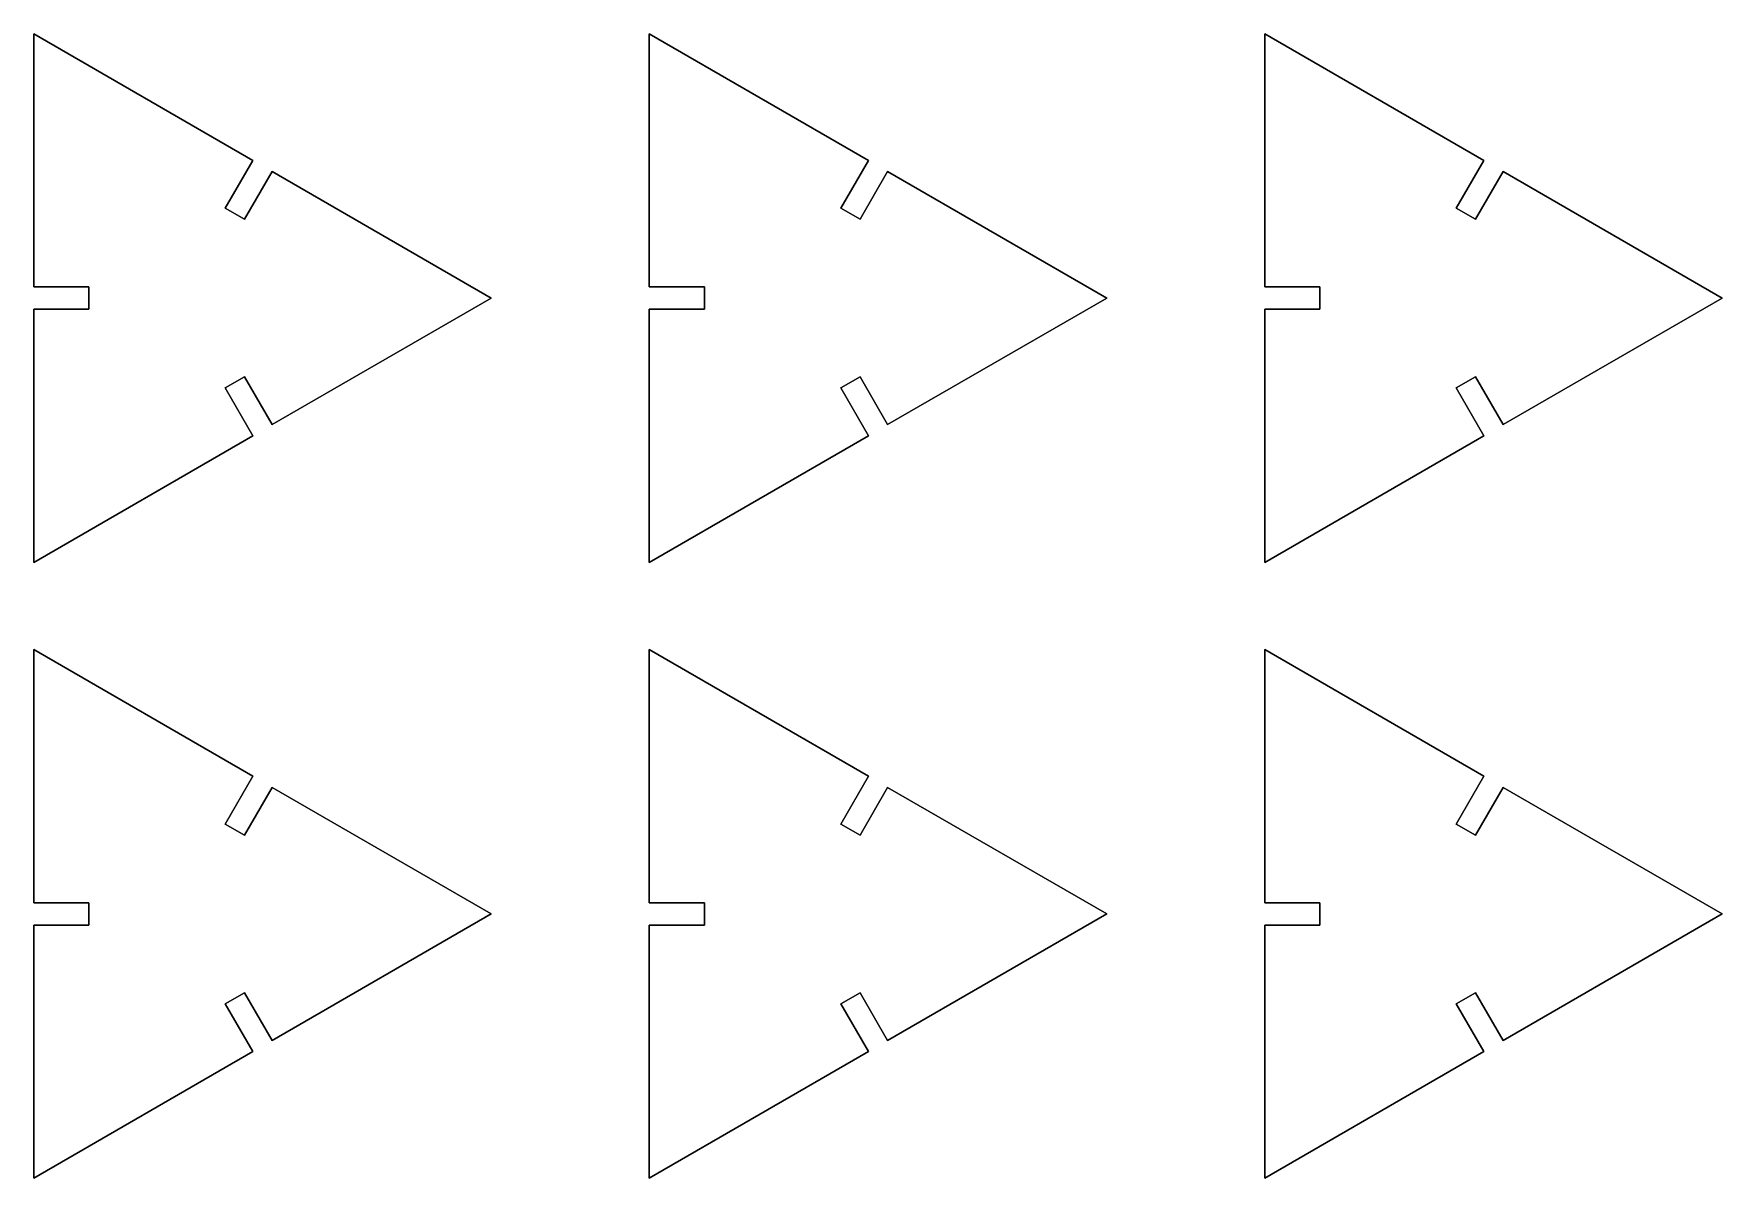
# Model space of a CAD drawing. Extents: x -1 to 576, y 162 to 489.
# Drawn here: x 251 to 575.8, y 161.5 to 381.5 of the extents above; entities that cross this region are included whole.
import ezdxf

# ---------------------------------------------------------------- set-up
doc = ezdxf.new("R2010")
doc.units = 0

msp = doc.modelspace()

# ---------------------------------------------------------------- linework, layer by layer
at = {"layer": 'DEFAULT'}
for p, q in [((251.024, 332.871), (251.024, 381.544)), ((251.024, 381.544), (251.024, 381.544)), ((251.024, 381.544), (251.024, 332.871)), ((251.024, 381.544), (251.024, 381.544)), ((251.024, 381.544), (293.1765, 357.2073)), ((293.177, 357.208), (251.024, 381.544)), ((293.177, 357.208), (251.024, 381.544)), ((251.024, 381.544), (251.024, 332.871)), ((251.024, 332.871), (251.024, 381.544)), ((251.024, 381.544), (293.1765, 357.2073)), ((369.424, 332.871), (369.424, 381.544)), ((369.424, 381.544), (369.424, 381.544)), ((369.424, 381.544), (369.424, 332.871)), ((369.424, 381.544), (369.424, 381.544)), ((369.424, 381.544), (411.5764, 357.2073)), ((369.424, 381.544), (369.424, 332.871)), ((369.424, 332.871), (369.424, 381.544)), ((369.424, 381.544), (411.5764, 357.2073)), ((411.577, 357.208), (369.4246, 381.5447)), ((411.577, 357.208), (369.4246, 381.5447)), ((487.824, 332.871), (487.824, 381.544)), ((487.824, 381.544), (487.824, 381.544)), ((487.824, 381.544), (487.824, 332.871)), ((487.824, 381.544), (487.824, 381.544)), ((487.824, 381.544), (529.9765, 357.2073)), ((487.824, 381.544), (487.824, 332.871)), ((487.824, 332.871), (487.824, 381.544)), ((487.824, 381.544), (529.9765, 357.2073)), ((529.977, 357.208), (487.8245, 381.5447)), ((529.977, 357.208), (487.8245, 381.5447)), ((287.87, 348.016), (293.17668, 357.20741)), ((287.87, 348.016), (293.17668, 357.20741)), ((293.177, 357.208), (287.87032, 348.01659)), ((293.177, 357.208), (287.87032, 348.01659)), ((291.565, 345.883), (296.87165, 355.07441)), ((291.565, 345.883), (296.87165, 355.07441)), ((296.872, 355.074), (291.56535, 345.88259)), ((296.872, 355.074), (291.56535, 345.88259)), ((293.177, 357.208), (293.177, 357.208)), ((293.177, 357.208), (293.177, 357.208)), ((339.024, 330.737), (296.8715, 355.0737)), ((339.024, 330.737), (296.8715, 355.0737)), ((296.872, 355.074), (296.872, 355.074)), ((296.872, 355.074), (339.0245, 330.7373)), ((296.872, 355.074), (296.872, 355.074)), ((296.872, 355.074), (339.0245, 330.7373)), ((406.27, 348.016), (411.57665, 357.20741)), ((406.27, 348.016), (411.57665, 357.20741)), ((411.577, 357.208), (406.27035, 348.01659)), ((411.577, 357.208), (406.27035, 348.01659)), ((409.965, 345.883), (415.27165, 355.07441)), ((409.965, 345.883), (415.27165, 355.07441)), ((415.272, 355.074), (409.96535, 345.88259)), ((415.272, 355.074), (409.96535, 345.88259)), ((411.577, 357.208), (411.577, 357.208)), ((411.577, 357.208), (411.577, 357.208)), ((457.424, 330.737), (415.2715, 355.0737)), ((457.424, 330.737), (415.2715, 355.0737)), ((415.272, 355.074), (415.272, 355.074)), ((415.272, 355.074), (457.4245, 330.7373)), ((415.272, 355.074), (415.272, 355.074)), ((415.272, 355.074), (457.4245, 330.7373)), ((524.67, 348.016), (529.97665, 357.20741)), ((524.67, 348.016), (529.97665, 357.20741)), ((529.977, 357.208), (524.67035, 348.01659)), ((529.977, 357.208), (524.67035, 348.01659)), ((528.365, 345.883), (533.67168, 355.07441)), ((528.365, 345.883), (533.67168, 355.07441)), ((533.672, 355.074), (528.36532, 345.88259)), ((533.672, 355.074), (528.36532, 345.88259)), ((529.977, 357.208), (529.977, 357.208)), ((529.977, 357.208), (529.977, 357.208)), ((575.824, 330.737), (533.6715, 355.0737)), ((575.824, 330.737), (533.6715, 355.0737)), ((533.672, 355.074), (533.672, 355.074)), ((533.672, 355.074), (575.8245, 330.7373)), ((533.672, 355.074), (533.672, 355.074)), ((533.672, 355.074), (575.8245, 330.7373)), ((291.565, 345.883), (287.86995, 348.01634)), ((291.565, 345.883), (287.86995, 348.01634)), ((287.87, 348.016), (287.87, 348.016)), ((287.87, 348.016), (291.56505, 345.88266)), ((287.87, 348.016), (287.87, 348.016)), ((287.87, 348.016), (291.56505, 345.88266)), ((409.965, 345.883), (406.26995, 348.01634)), ((409.965, 345.883), (406.26995, 348.01634)), ((406.27, 348.016), (406.27, 348.016)), ((406.27, 348.016), (409.96505, 345.88266)), ((406.27, 348.016), (406.27, 348.016)), ((406.27, 348.016), (409.96505, 345.88266)), ((528.365, 345.883), (524.66998, 348.01634)), ((528.365, 345.883), (524.66998, 348.01634)), ((524.67, 348.016), (524.67, 348.016)), ((524.67, 348.016), (528.36502, 345.88266)), ((524.67, 348.016), (524.67, 348.016)), ((524.67, 348.016), (528.36502, 345.88266)), ((291.565, 345.883), (291.565, 345.883)), ((291.565, 345.883), (291.565, 345.883)), ((409.965, 345.883), (409.965, 345.883)), ((409.965, 345.883), (409.965, 345.883)), ((528.365, 345.883), (528.365, 345.883)), ((528.365, 345.883), (528.365, 345.883)), ((251.024, 332.871), (251.024, 332.871)), ((261.638, 332.871), (251.024, 332.871)), ((251.024, 332.871), (251.024, 332.871)), ((251.024, 332.871), (261.638, 332.871)), ((251.024, 332.871), (261.638, 332.871)), ((261.638, 332.871), (251.024, 332.871)), ((261.638, 332.871), (261.638, 332.871)), ((261.638, 328.604), (261.638, 332.871)), ((261.638, 332.871), (261.638, 332.871)), ((261.638, 332.871), (261.638, 328.604)), ((261.638, 332.871), (261.638, 328.604)), ((261.638, 328.604), (261.638, 332.871)), ((369.424, 332.871), (369.424, 332.871)), ((380.037, 332.871), (369.424, 332.871)), ((369.424, 332.871), (369.424, 332.871)), ((369.424, 332.871), (380.037, 332.871)), ((369.424, 332.871), (380.037, 332.871)), ((380.037, 332.871), (369.424, 332.871)), ((380.037, 332.871), (380.037, 332.871)), ((380.037, 328.604), (380.037, 332.871)), ((380.037, 332.871), (380.037, 332.871)), ((380.037, 332.871), (380.037, 328.604)), ((380.037, 332.871), (380.037, 328.604)), ((380.037, 328.604), (380.037, 332.871)), ((487.824, 332.871), (487.824, 332.871)), ((498.437, 332.871), (487.824, 332.871)), ((487.824, 332.871), (487.824, 332.871)), ((487.824, 332.871), (498.437, 332.871)), ((487.824, 332.871), (498.437, 332.871)), ((498.437, 332.871), (487.824, 332.871)), ((498.437, 332.871), (498.437, 332.871)), ((498.437, 328.604), (498.437, 332.871)), ((498.437, 332.871), (498.437, 332.871)), ((498.437, 332.871), (498.437, 328.604)), ((498.437, 332.871), (498.437, 328.604)), ((498.437, 328.604), (498.437, 332.871)), ((251.024, 328.604), (251.024, 328.604)), ((251.024, 328.604), (261.638, 328.604)), ((261.638, 328.604), (251.024, 328.604)), ((251.024, 279.931), (251.024, 328.604)), ((251.024, 328.604), (251.024, 328.604)), ((251.024, 328.604), (251.024, 279.931)), ((261.638, 328.604), (251.024, 328.604)), ((251.024, 328.604), (251.024, 279.931)), ((251.024, 279.931), (251.024, 328.604)), ((251.024, 328.604), (261.638, 328.604)), ((261.638, 328.604), (261.638, 328.604)), ((261.638, 328.604), (261.638, 328.604)), ((339.024, 330.737), (296.8715, 306.4003)), ((339.024, 330.737), (296.8715, 306.4003)), ((296.872, 306.401), (339.0245, 330.7377)), ((296.872, 306.401), (339.0245, 330.7377)), ((339.024, 330.737), (339.024, 330.737)), ((339.024, 330.737), (339.024, 330.737)), ((369.424, 328.604), (369.424, 328.604)), ((369.424, 328.604), (380.037, 328.604)), ((380.037, 328.604), (369.424, 328.604)), ((369.424, 279.931), (369.424, 328.604)), ((369.424, 328.604), (369.424, 328.604)), ((369.424, 328.604), (369.424, 279.931)), ((380.037, 328.604), (369.424, 328.604)), ((369.424, 328.604), (369.424, 279.931)), ((369.424, 279.931), (369.424, 328.604)), ((369.424, 328.604), (380.037, 328.604)), ((380.037, 328.604), (380.037, 328.604)), ((380.037, 328.604), (380.037, 328.604)), ((457.424, 330.737), (415.2715, 306.4003)), ((457.424, 330.737), (415.2715, 306.4003)), ((415.272, 306.401), (457.4245, 330.7377)), ((415.272, 306.401), (457.4245, 330.7377)), ((457.424, 330.737), (457.424, 330.737)), ((457.424, 330.737), (457.424, 330.737)), ((487.824, 328.604), (487.824, 328.604)), ((487.824, 328.604), (498.437, 328.604)), ((498.437, 328.604), (487.824, 328.604)), ((487.824, 279.931), (487.824, 328.604)), ((487.824, 328.604), (487.824, 328.604)), ((487.824, 328.604), (487.824, 279.931)), ((498.437, 328.604), (487.824, 328.604)), ((487.824, 328.604), (487.824, 279.931)), ((487.824, 279.931), (487.824, 328.604)), ((487.824, 328.604), (498.437, 328.604)), ((498.437, 328.604), (498.437, 328.604)), ((498.437, 328.604), (498.437, 328.604)), ((575.824, 330.737), (533.6715, 306.4003)), ((575.824, 330.737), (533.6715, 306.4003)), ((533.672, 306.401), (575.8245, 330.7377)), ((533.672, 306.401), (575.8245, 330.7377)), ((575.824, 330.737), (575.824, 330.737)), ((575.824, 330.737), (575.824, 330.737)), ((291.565, 315.592), (287.86995, 313.45866)), ((291.565, 315.592), (287.86995, 313.45866)), ((287.87, 313.459), (291.56505, 315.59234)), ((287.87, 313.459), (291.56505, 315.59234)), ((291.565, 315.592), (291.565, 315.592)), ((291.565, 315.592), (291.565, 315.592)), ((291.565, 315.592), (296.87165, 306.40059)), ((291.565, 315.592), (296.87165, 306.40059)), ((296.872, 306.401), (291.56535, 315.59241)), ((296.872, 306.401), (291.56535, 315.59241)), ((409.965, 315.592), (406.26995, 313.45866)), ((409.965, 315.592), (406.26995, 313.45866)), ((406.27, 313.459), (409.96505, 315.59234)), ((406.27, 313.459), (409.96505, 315.59234)), ((409.965, 315.592), (409.965, 315.592)), ((409.965, 315.592), (409.965, 315.592)), ((409.965, 315.592), (415.27165, 306.40059)), ((409.965, 315.592), (415.27165, 306.40059)), ((415.272, 306.401), (409.96535, 315.59241)), ((415.272, 306.401), (409.96535, 315.59241)), ((528.365, 315.592), (524.66998, 313.45866)), ((528.365, 315.592), (524.66998, 313.45866)), ((524.67, 313.459), (528.36502, 315.59234)), ((524.67, 313.459), (528.36502, 315.59234)), ((528.365, 315.592), (528.365, 315.592)), ((528.365, 315.592), (528.365, 315.592)), ((528.365, 315.592), (533.67168, 306.40059)), ((528.365, 315.592), (533.67168, 306.40059)), ((533.672, 306.401), (528.36532, 315.59241)), ((533.672, 306.401), (528.36532, 315.59241)), ((287.87, 313.459), (287.87, 313.459)), ((287.87, 313.459), (293.17668, 304.26759)), ((287.87, 313.459), (287.87, 313.459)), ((287.87, 313.459), (293.17668, 304.26759)), ((293.177, 304.267), (287.87032, 313.45841)), ((293.177, 304.267), (287.87032, 313.45841)), ((406.27, 313.459), (406.27, 313.459)), ((406.27, 313.459), (411.57665, 304.26759)), ((406.27, 313.459), (406.27, 313.459)), ((406.27, 313.459), (411.57665, 304.26759)), ((411.577, 304.267), (406.27035, 313.45841)), ((411.577, 304.267), (406.27035, 313.45841)), ((524.67, 313.459), (524.67, 313.459)), ((524.67, 313.459), (529.97665, 304.26759)), ((524.67, 313.459), (524.67, 313.459)), ((524.67, 313.459), (529.97665, 304.26759)), ((529.977, 304.267), (524.67035, 313.45841)), ((529.977, 304.267), (524.67035, 313.45841)), ((296.872, 306.401), (296.872, 306.401)), ((296.872, 306.401), (296.872, 306.401)), ((415.272, 306.401), (415.272, 306.401)), ((415.272, 306.401), (415.272, 306.401)), ((533.672, 306.401), (533.672, 306.401)), ((533.672, 306.401), (533.672, 306.401)), ((251.024, 279.931), (293.1765, 304.2677)), ((251.024, 279.931), (293.1765, 304.2677)), ((293.177, 304.267), (251.0245, 279.9303)), ((293.177, 304.267), (251.0245, 279.9303)), ((293.177, 304.267), (293.177, 304.267)), ((293.177, 304.267), (293.177, 304.267)), ((369.424, 279.931), (411.5764, 304.2677)), ((369.424, 279.931), (411.5764, 304.2677)), ((411.577, 304.267), (369.4246, 279.9303)), ((411.577, 304.267), (369.4246, 279.9303)), ((411.577, 304.267), (411.577, 304.267)), ((411.577, 304.267), (411.577, 304.267)), ((487.824, 279.931), (529.9765, 304.2677)), ((487.824, 279.931), (529.9765, 304.2677)), ((529.977, 304.267), (487.8245, 279.9303)), ((529.977, 304.267), (487.8245, 279.9303)), ((529.977, 304.267), (529.977, 304.267)), ((529.977, 304.267), (529.977, 304.267)), ((251.024, 279.931), (251.024, 279.931)), ((251.024, 279.931), (251.024, 279.931)), ((369.424, 279.931), (369.424, 279.931)), ((369.424, 279.931), (369.424, 279.931)), ((487.824, 279.931), (487.824, 279.931)), ((487.824, 279.931), (487.824, 279.931)), ((251.024, 214.471), (251.024, 263.144)), ((251.024, 263.144), (251.024, 263.144)), ((251.024, 263.144), (251.024, 214.471)), ((251.024, 263.144), (251.024, 263.144)), ((251.024, 263.144), (293.1765, 238.8073)), ((293.177, 238.808), (251.024, 263.144)), ((293.177, 238.808), (251.024, 263.144)), ((251.024, 263.144), (251.024, 214.471)), ((251.024, 214.471), (251.024, 263.144)), ((251.024, 263.144), (293.1765, 238.8073)), ((369.424, 214.471), (369.424, 263.144)), ((369.424, 263.144), (369.424, 263.144)), ((369.424, 263.144), (369.424, 214.471)), ((369.424, 263.144), (369.424, 263.144)), ((369.424, 263.144), (411.5764, 238.8073)), ((369.424, 263.144), (369.424, 214.471)), ((369.424, 214.471), (369.424, 263.144)), ((369.424, 263.144), (411.5764, 238.8073)), ((411.577, 238.808), (369.4246, 263.1447)), ((411.577, 238.808), (369.4246, 263.1447)), ((487.824, 214.471), (487.824, 263.144)), ((487.824, 263.144), (487.824, 263.144)), ((487.824, 263.144), (487.824, 214.471)), ((487.824, 263.144), (487.824, 263.144)), ((487.824, 263.144), (529.9765, 238.8073)), ((487.824, 263.144), (487.824, 214.471)), ((487.824, 214.471), (487.824, 263.144)), ((487.824, 263.144), (529.9765, 238.8073)), ((529.977, 238.808), (487.8245, 263.1447)), ((529.977, 238.808), (487.8245, 263.1447)), ((287.87, 229.616), (293.17668, 238.80741)), ((287.87, 229.616), (293.17668, 238.80741)), ((293.177, 238.808), (287.87032, 229.61659)), ((293.177, 238.808), (287.87032, 229.61659)), ((293.177, 238.808), (293.177, 238.808)), ((293.177, 238.808), (293.177, 238.808)), ((406.27, 229.616), (411.57665, 238.80741)), ((406.27, 229.616), (411.57665, 238.80741)), ((411.577, 238.808), (406.27035, 229.61659)), ((411.577, 238.808), (406.27035, 229.61659)), ((411.577, 238.808), (411.577, 238.808)), ((411.577, 238.808), (411.577, 238.808)), ((524.67, 229.616), (529.97665, 238.80741)), ((524.67, 229.616), (529.97665, 238.80741)), ((529.977, 238.808), (524.67035, 229.61659)), ((529.977, 238.808), (524.67035, 229.61659)), ((529.977, 238.808), (529.977, 238.808)), ((529.977, 238.808), (529.977, 238.808)), ((291.565, 227.483), (296.87165, 236.67441)), ((291.565, 227.483), (296.87165, 236.67441)), ((296.872, 236.674), (291.56535, 227.48259)), ((296.872, 236.674), (291.56535, 227.48259)), ((339.024, 212.338), (296.8715, 236.6747)), ((339.024, 212.338), (296.8715, 236.6747)), ((296.872, 236.674), (296.872, 236.674)), ((296.872, 236.674), (339.0245, 212.3373)), ((296.872, 236.674), (296.872, 236.674)), ((296.872, 236.674), (339.0245, 212.3373)), ((409.965, 227.483), (415.27165, 236.67441)), ((409.965, 227.483), (415.27165, 236.67441)), ((415.272, 236.674), (409.96535, 227.48259)), ((415.272, 236.674), (409.96535, 227.48259)), ((457.424, 212.338), (415.2715, 236.6747)), ((457.424, 212.338), (415.2715, 236.6747)), ((415.272, 236.674), (415.272, 236.674)), ((415.272, 236.674), (457.4245, 212.3373)), ((415.272, 236.674), (415.272, 236.674)), ((415.272, 236.674), (457.4245, 212.3373)), ((528.365, 227.483), (533.67168, 236.67441)), ((528.365, 227.483), (533.67168, 236.67441)), ((533.672, 236.674), (528.36532, 227.48259)), ((533.672, 236.674), (528.36532, 227.48259)), ((575.824, 212.338), (533.6715, 236.6747)), ((575.824, 212.338), (533.6715, 236.6747)), ((533.672, 236.674), (533.672, 236.674)), ((533.672, 236.674), (575.8245, 212.3373)), ((533.672, 236.674), (533.672, 236.674)), ((533.672, 236.674), (575.8245, 212.3373)), ((291.565, 227.483), (287.86995, 229.61634)), ((291.565, 227.483), (287.86995, 229.61634)), ((287.87, 229.616), (287.87, 229.616)), ((287.87, 229.616), (291.56505, 227.48266)), ((287.87, 229.616), (287.87, 229.616)), ((287.87, 229.616), (291.56505, 227.48266)), ((291.565, 227.483), (291.565, 227.483)), ((291.565, 227.483), (291.565, 227.483)), ((409.965, 227.483), (406.26995, 229.61634)), ((409.965, 227.483), (406.26995, 229.61634)), ((406.27, 229.616), (406.27, 229.616)), ((406.27, 229.616), (409.96505, 227.48266)), ((406.27, 229.616), (406.27, 229.616)), ((406.27, 229.616), (409.96505, 227.48266)), ((409.965, 227.483), (409.965, 227.483)), ((409.965, 227.483), (409.965, 227.483)), ((528.365, 227.483), (524.66998, 229.61634)), ((528.365, 227.483), (524.66998, 229.61634)), ((524.67, 229.616), (524.67, 229.616)), ((524.67, 229.616), (528.36502, 227.48266)), ((524.67, 229.616), (524.67, 229.616)), ((524.67, 229.616), (528.36502, 227.48266)), ((528.365, 227.483), (528.365, 227.483)), ((528.365, 227.483), (528.365, 227.483)), ((251.024, 214.471), (251.024, 214.471)), ((261.638, 214.471), (251.024, 214.471)), ((251.024, 214.471), (251.024, 214.471)), ((251.024, 214.471), (261.638, 214.471)), ((251.024, 214.471), (261.638, 214.471)), ((261.638, 214.471), (251.024, 214.471)), ((261.638, 214.471), (261.638, 214.471)), ((261.638, 210.204), (261.638, 214.471)), ((261.638, 214.471), (261.638, 214.471)), ((261.638, 214.471), (261.638, 210.204)), ((261.638, 214.471), (261.638, 210.204)), ((261.638, 210.204), (261.638, 214.471)), ((369.424, 214.471), (369.424, 214.471)), ((380.037, 214.471), (369.424, 214.471)), ((369.424, 214.471), (369.424, 214.471)), ((369.424, 214.471), (380.037, 214.471)), ((369.424, 214.471), (380.037, 214.471)), ((380.037, 214.471), (369.424, 214.471)), ((380.037, 214.471), (380.037, 214.471)), ((380.037, 210.204), (380.037, 214.471)), ((380.037, 214.471), (380.037, 214.471)), ((380.037, 214.471), (380.037, 210.204)), ((380.037, 214.471), (380.037, 210.204)), ((380.037, 210.204), (380.037, 214.471)), ((487.824, 214.471), (487.824, 214.471)), ((498.437, 214.471), (487.824, 214.471)), ((487.824, 214.471), (487.824, 214.471)), ((487.824, 214.471), (498.437, 214.471)), ((487.824, 214.471), (498.437, 214.471)), ((498.437, 214.471), (487.824, 214.471)), ((498.437, 214.471), (498.437, 214.471)), ((498.437, 210.204), (498.437, 214.471)), ((498.437, 214.471), (498.437, 214.471)), ((498.437, 214.471), (498.437, 210.204)), ((498.437, 214.471), (498.437, 210.204)), ((498.437, 210.204), (498.437, 214.471)), ((339.024, 212.338), (296.8715, 188.0012)), ((339.024, 212.338), (296.8715, 188.0012)), ((296.872, 188.001), (339.0245, 212.3378)), ((296.872, 188.001), (339.0245, 212.3378)), ((339.024, 212.338), (339.024, 212.338)), ((339.024, 212.338), (339.024, 212.338)), ((457.424, 212.338), (415.2715, 188.0012)), ((457.424, 212.338), (415.2715, 188.0012)), ((415.272, 188.001), (457.4245, 212.3378)), ((415.272, 188.001), (457.4245, 212.3378)), ((457.424, 212.338), (457.424, 212.338)), ((457.424, 212.338), (457.424, 212.338)), ((575.824, 212.338), (533.6715, 188.0012)), ((575.824, 212.338), (533.6715, 188.0012)), ((533.672, 188.001), (575.8245, 212.3378)), ((533.672, 188.001), (575.8245, 212.3378)), ((575.824, 212.338), (575.824, 212.338)), ((575.824, 212.338), (575.824, 212.338)), ((251.024, 210.204), (251.024, 210.204)), ((251.024, 210.204), (261.638, 210.204)), ((261.638, 210.204), (251.024, 210.204)), ((251.024, 161.531), (251.024, 210.204)), ((251.024, 210.204), (251.024, 210.204)), ((251.024, 210.204), (251.024, 161.531)), ((261.638, 210.204), (251.024, 210.204)), ((251.024, 210.204), (251.024, 161.531)), ((251.024, 161.531), (251.024, 210.204)), ((251.024, 210.204), (261.638, 210.204)), ((261.638, 210.204), (261.638, 210.204)), ((261.638, 210.204), (261.638, 210.204)), ((369.424, 210.204), (369.424, 210.204)), ((369.424, 210.204), (380.037, 210.204)), ((380.037, 210.204), (369.424, 210.204)), ((369.424, 161.531), (369.424, 210.204)), ((369.424, 210.204), (369.424, 210.204)), ((369.424, 210.204), (369.424, 161.531)), ((380.037, 210.204), (369.424, 210.204)), ((369.424, 210.204), (369.424, 161.531)), ((369.424, 161.531), (369.424, 210.204)), ((369.424, 210.204), (380.037, 210.204)), ((380.037, 210.204), (380.037, 210.204)), ((380.037, 210.204), (380.037, 210.204)), ((487.824, 210.204), (487.824, 210.204)), ((487.824, 210.204), (498.437, 210.204)), ((498.437, 210.204), (487.824, 210.204)), ((487.824, 161.531), (487.824, 210.204)), ((487.824, 210.204), (487.824, 210.204)), ((487.824, 210.204), (487.824, 161.531)), ((498.437, 210.204), (487.824, 210.204)), ((487.824, 210.204), (487.824, 161.531)), ((487.824, 161.531), (487.824, 210.204)), ((487.824, 210.204), (498.437, 210.204)), ((498.437, 210.204), (498.437, 210.204)), ((498.437, 210.204), (498.437, 210.204)), ((291.565, 197.192), (287.86995, 195.05868)), ((291.565, 197.192), (287.86995, 195.05868)), ((287.87, 195.059), (291.56505, 197.19232)), ((287.87, 195.059), (291.56505, 197.19232)), ((287.87, 195.059), (287.87, 195.059)), ((287.87, 195.059), (293.17668, 185.86759)), ((287.87, 195.059), (287.87, 195.059)), ((287.87, 195.059), (293.17668, 185.86759)), ((293.177, 185.868), (287.87032, 195.05941)), ((293.177, 185.868), (287.87032, 195.05941)), ((291.565, 197.192), (291.565, 197.192)), ((291.565, 197.192), (291.565, 197.192)), ((291.565, 197.192), (296.87165, 188.00059)), ((291.565, 197.192), (296.87165, 188.00059)), ((296.872, 188.001), (291.56535, 197.19241)), ((296.872, 188.001), (291.56535, 197.19241)), ((409.965, 197.192), (406.26995, 195.05868)), ((409.965, 197.192), (406.26995, 195.05868)), ((406.27, 195.059), (409.96505, 197.19232)), ((406.27, 195.059), (409.96505, 197.19232)), ((406.27, 195.059), (406.27, 195.059)), ((406.27, 195.059), (411.57665, 185.86759)), ((406.27, 195.059), (406.27, 195.059)), ((406.27, 195.059), (411.57665, 185.86759)), ((411.577, 185.868), (406.27035, 195.05941)), ((411.577, 185.868), (406.27035, 195.05941)), ((409.965, 197.192), (409.965, 197.192)), ((409.965, 197.192), (409.965, 197.192)), ((409.965, 197.192), (415.27165, 188.00059)), ((409.965, 197.192), (415.27165, 188.00059)), ((415.272, 188.001), (409.96535, 197.19241)), ((415.272, 188.001), (409.96535, 197.19241)), ((528.365, 197.192), (524.66998, 195.05868)), ((528.365, 197.192), (524.66998, 195.05868)), ((524.67, 195.059), (528.36502, 197.19232)), ((524.67, 195.059), (528.36502, 197.19232)), ((524.67, 195.059), (524.67, 195.059)), ((524.67, 195.059), (529.97665, 185.86759)), ((524.67, 195.059), (524.67, 195.059)), ((524.67, 195.059), (529.97665, 185.86759)), ((529.977, 185.868), (524.67035, 195.05941)), ((529.977, 185.868), (524.67035, 195.05941)), ((528.365, 197.192), (528.365, 197.192)), ((528.365, 197.192), (528.365, 197.192)), ((528.365, 197.192), (533.67168, 188.00059)), ((528.365, 197.192), (533.67168, 188.00059)), ((533.672, 188.001), (528.36532, 197.19241)), ((533.672, 188.001), (528.36532, 197.19241)), ((251.024, 161.531), (293.1765, 185.8677)), ((251.024, 161.531), (293.1765, 185.8677)), ((293.177, 185.868), (251.0245, 161.5313)), ((293.177, 185.868), (251.0245, 161.5313)), ((293.177, 185.868), (293.177, 185.868)), ((293.177, 185.868), (293.177, 185.868)), ((296.872, 188.001), (296.872, 188.001)), ((296.872, 188.001), (296.872, 188.001)), ((369.424, 161.531), (411.5764, 185.8677)), ((369.424, 161.531), (411.5764, 185.8677)), ((411.577, 185.868), (369.4246, 161.5313)), ((411.577, 185.868), (369.4246, 161.5313)), ((411.577, 185.868), (411.577, 185.868)), ((411.577, 185.868), (411.577, 185.868)), ((415.272, 188.001), (415.272, 188.001)), ((415.272, 188.001), (415.272, 188.001)), ((487.824, 161.531), (529.9765, 185.8677)), ((487.824, 161.531), (529.9765, 185.8677)), ((529.977, 185.868), (487.8245, 161.5313)), ((529.977, 185.868), (487.8245, 161.5313)), ((529.977, 185.868), (529.977, 185.868)), ((529.977, 185.868), (529.977, 185.868)), ((533.672, 188.001), (533.672, 188.001)), ((533.672, 188.001), (533.672, 188.001)), ((251.024, 161.531), (251.024, 161.531)), ((251.024, 161.531), (251.024, 161.531)), ((369.424, 161.531), (369.424, 161.531)), ((369.424, 161.531), (369.424, 161.531)), ((487.824, 161.531), (487.824, 161.531)), ((487.824, 161.531), (487.824, 161.531))]:
    msp.add_line(p, q, dxfattribs=at)

doc.saveas('drawing.dxf')
